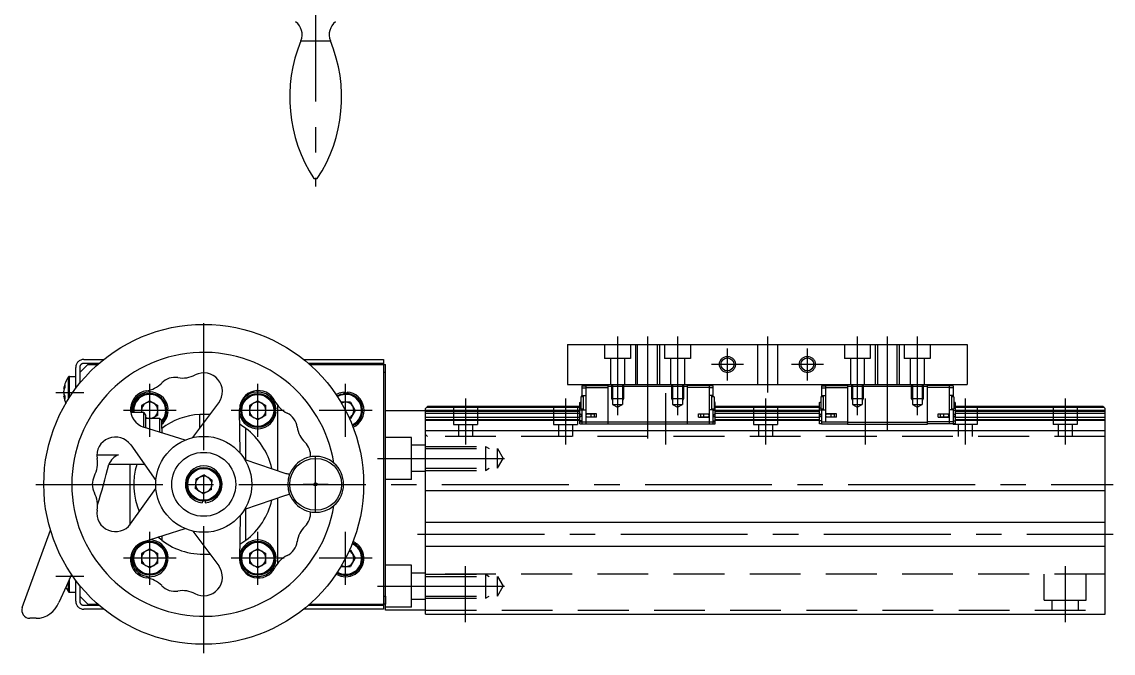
# Model space of a CAD drawing. Extents: x -77 to 457, y -54 to 311.
# Drawn here: x 183.9 to 456.9, y -42.2 to 115.7 of the extents above; entities that cross this region are included whole.
import ezdxf

# ---------------------------------------------------------------- set-up
doc = ezdxf.new("R2010")
doc.units = 0
for name, pattern in [('CENTER', [50.8, 31.75, -6.35, 6.35, -6.35]), ('DASHED', [19.05, 12.7, -6.35]), ('PHANTOM', [63.5, 31.75, -6.35, 6.35, -6.35, 6.35, -6.35])]:
    doc.linetypes.add(name, pattern=pattern)
doc.layers.get('0').update_dxf_attribs({"linetype": 'CONTINUOUS'})
doc.layers.add('CENTER', color=1, linetype='CENTER')

msp = doc.modelspace()

# ---------------------------------------------------------------- linework, layer by layer
at = {"color": 7, "linetype": 'CONTINUOUS'}
for p, q in [((253.7, 110.93), (261.08, 110.93)), ((256.97, 76.46), (257.8, 76.46)), ((320.39, 35), (420.39, 35)), ((320.39, 35), (320.39, 25)), ((420.39, 35), (420.39, 25)), ((200.39, 30), (198.39, 28)), ((198.39, 28), (198.39, 25.28)), ((200.39, 30), (202.93, 30)), ((255.85, 30), (274.39, 30)), ((274.39, 30), (274.39, -30)), ((274.39, 30), (274.89, 30)), ((274.89, 28), (274.39, 28)), ((274.89, -31.5), (274.89, 30)), ((195.55, 25.94), (195.55, 26.85)), ((195.55, 21.34), (195.55, 25.94)), ((195.84, 26.06), (195.84, 27)), ((195.84, 27), (197.39, 27)), ((195.84, 21.79), (195.84, 26.06)), ((320.39, 25), (420.39, 25)), ((323.94, 24.6), (323.94, 24.1)), ((323.94, 24.6), (324.94, 24.6)), ((324.94, 24.7), (324.94, 15.1)), ((324.94, 24.7), (330.44, 24.7)), ((330.44, 25), (330.44, 24.5)), ((350.34, 25), (350.34, 15)), ((355.84, 24.7), (350.34, 24.7)), ((355.84, 24.7), (355.84, 15.1)), ((356.84, 24.6), (355.84, 24.6)), ((356.84, 21.9), (356.84, 24.6)), ((383.94, 24.6), (384.94, 24.6)), ((383.94, 24.6), (383.94, 21.9)), ((384.94, 24.7), (384.94, 15.6)), ((384.94, 24.7), (390.44, 24.7)), ((390.44, 25), (390.44, 24.5)), ((410.34, 25), (410.34, 15)), ((415.84, 24.7), (410.34, 24.7)), ((415.84, 24.7), (415.84, 15.1)), ((416.84, 24.6), (415.84, 24.6)), ((416.84, 24.6), (416.84, 21.9)), ((194.37, 24), (194.37, 24.01)), ((194.37, 24), (194.37, 23.95)), ((194.37, 22.83), (194.37, 23.33)), ((194.37, 22.83), (194.37, 22.67)), ((194.37, 21.99), (194.37, 22.05)), ((264.56, 22.74), (264.53, 23.09)), ((265.22, 22.74), (265.25, 23.09)), ((323.74, 21.9), (323.74, 18.9)), ((324.34, 21.9), (323.74, 21.9)), ((323.94, 24.1), (323.94, 22.2)), ((323.94, 24.1), (324.94, 24.1)), ((323.94, 21.9), (323.94, 22.2)), ((323.94, 22.2), (324.94, 22.2)), ((324.34, 22.2), (324.34, 18.6)), ((324.94, 24.2), (330.44, 24.2)), ((330.44, 24.5), (330.44, 15.5)), ((350.34, 24.5), (330.44, 24.5)), ((355.84, 24.2), (350.34, 24.2)), ((356.84, 24.1), (355.84, 24.1)), ((356.84, 22.2), (355.84, 22.2)), ((356.44, 22.2), (356.44, 18.6)), ((357.04, 21.9), (356.44, 21.9)), ((357.04, 21.9), (357.04, 18.9)), ((383.74, 21.9), (383.74, 18.9)), ((384.34, 21.9), (383.74, 21.9)), ((383.94, 24.1), (384.94, 24.1)), ((383.94, 22.2), (384.94, 22.2)), ((384.34, 22.2), (384.34, 18.6)), ((384.94, 24.2), (390.44, 24.2)), ((390.44, 24.5), (390.44, 15.5)), ((410.34, 24.5), (390.44, 24.5)), ((415.84, 24.2), (410.34, 24.2)), ((416.84, 24.1), (415.84, 24.1)), ((416.84, 22.2), (415.84, 22.2)), ((416.44, 22.2), (416.44, 18.6)), ((417.04, 21.9), (416.44, 21.9)), ((417.04, 21.9), (417.04, 18.9)), ((215.89, 20.86), (213.85, 19.68)), ((213.85, 19.68), (213.85, 18)), ((215.89, 20.86), (217.93, 19.68)), ((217.93, 17.32), (217.93, 19.68)), ((226.64, 11.68), (233.13, 20.42)), ((242.89, 20.86), (240.85, 19.68)), ((240.85, 19.68), (240.85, 17.32)), ((242.89, 20.86), (244.93, 19.68)), ((244.93, 17.32), (244.93, 19.68)), ((247.89, 3.45), (247.89, 19.76)), ((266.07, 20.54), (263.71, 20.54)), ((266.07, 20.54), (267.25, 18.5)), ((285.39, 19.5), (284.89, 19)), ((323.44, 19.2), (285.09, 19.2)), ((323.44, 19.5), (285.39, 19.5)), ((323.44, 20.43), (323.74, 20.61)), ((323.44, 15.1), (323.44, 20.43)), ((323.44, 19.13), (323.74, 19.13)), ((357.34, 20.43), (357.04, 20.61)), ((357.34, 19.13), (357.04, 19.13)), ((357.34, 15.1), (357.34, 20.43)), ((383.44, 19.5), (357.34, 19.5)), ((383.44, 19.2), (357.34, 19.2)), ((383.44, 20.43), (383.74, 20.61)), ((383.44, 15.1), (383.44, 20.43)), ((383.44, 19.13), (383.74, 19.13)), ((417.34, 20.43), (417.04, 20.61)), ((417.34, 19.13), (417.04, 19.13)), ((417.34, 20.43), (417.34, 15.1)), ((454.39, 19.5), (417.34, 19.5)), ((454.69, 19.2), (417.34, 19.2)), ((454.39, 19.5), (454.89, 19)), ((214.39, 18), (211.15, 18)), ((214.39, 14.31), (214.39, 18)), ((214.39, 18), (214.89, 17.13)), ((214.89, 14.15), (214.89, 17.13)), ((215.27, 16.5), (214.89, 16.72)), ((218.39, 16.5), (214.89, 16.5)), ((217.93, 17.32), (216.51, 16.5)), ((218.39, 13.05), (218.39, 16.5)), ((218.39, 16.5), (218.89, 16)), ((220.13, 18.83), (220.47, 18.86)), ((220.13, 18.17), (220.47, 18.14)), ((230.95, 17.47), (228.39, 17.47)), ((228.39, 14.03), (228.39, 17.47)), ((238.48, 7.84), (238.36, 18.72)), ((242.89, 16.14), (240.85, 17.32)), ((244.93, 17.32), (242.89, 16.14)), ((247.13, 18.83), (247.47, 18.86)), ((247.13, 18.17), (247.47, 18.14)), ((265.85, 16.46), (266.07, 16.46)), ((267.25, 18.5), (266.07, 16.46)), ((274.89, 18.5), (284.89, 18.5)), ((284.89, -32.5), (284.89, 19)), ((323.44, 18.46), (284.89, 18.46)), ((323.44, 18.25), (284.89, 18.25)), ((323.44, 17.7), (284.89, 17.7)), ((323.44, 16.7), (284.89, 16.7)), ((323.94, 18.51), (323.44, 18.51)), ((323.94, 17.38), (323.44, 17.64)), ((323.94, 17.29), (323.44, 17.55)), ((323.94, 17.11), (323.44, 16.85)), ((323.94, 17.02), (323.44, 16.76)), ((323.74, 18.9), (324.34, 18.9)), ((323.94, 18.9), (323.94, 15.1)), ((323.94, 18.6), (324.94, 18.6)), ((323.94, 17.11), (323.94, 17.11)), ((327.64, 17.6), (324.94, 17.6)), ((327.64, 16.8), (324.94, 16.8)), ((327.14, 17.55), (325.29, 17.55)), ((325.29, 16.85), (327.14, 16.85)), ((325.74, 17.55), (325.74, 17.6)), ((325.74, 16.8), (325.74, 16.85)), ((326.2, 17.55), (326.2, 17.6)), ((326.2, 16.8), (326.2, 16.85)), ((326.34, 16.85), (326.34, 17.55)), ((327.14, 16.85), (327.14, 17.55)), ((327.64, 16.8), (327.64, 17.6)), ((353.14, 17.6), (355.84, 17.6)), ((353.14, 16.8), (353.14, 17.6)), ((353.14, 16.8), (355.84, 16.8)), ((355.49, 17.55), (353.64, 17.55)), ((353.64, 17.55), (353.64, 16.85)), ((353.64, 16.85), (355.49, 16.85)), ((354.44, 17.55), (354.44, 16.85)), ((354.58, 17.55), (354.58, 17.6)), ((354.58, 16.8), (354.58, 16.85)), ((355.04, 17.55), (355.04, 17.6)), ((355.04, 16.8), (355.04, 16.85)), ((356.84, 18.6), (355.84, 18.6)), ((356.44, 18.9), (357.04, 18.9)), ((356.84, 15.1), (356.84, 18.9)), ((356.84, 18.51), (357.34, 18.51)), ((356.84, 17.38), (357.34, 17.64)), ((356.84, 17.29), (357.34, 17.55)), ((356.84, 17.11), (356.84, 17.11)), ((356.84, 17.11), (357.34, 16.85)), ((356.84, 17.02), (357.34, 16.76)), ((383.44, 18.46), (357.34, 18.46)), ((383.44, 18.25), (357.34, 18.25)), ((383.44, 17.7), (357.34, 17.7)), ((383.44, 16.7), (357.34, 16.7)), ((383.94, 18.51), (383.44, 18.51)), ((383.44, 17.55), (383.44, 17.64)), ((383.94, 17.38), (383.44, 17.64)), ((383.94, 17.29), (383.44, 17.55)), ((383.94, 17.11), (383.44, 16.85)), ((383.94, 17.02), (383.44, 16.76)), ((383.44, 16.76), (383.44, 16.85)), ((383.74, 18.9), (384.34, 18.9)), ((383.94, 18.6), (383.94, 18.9)), ((383.94, 18.6), (384.94, 18.6)), ((383.94, 18.6), (383.94, 15.6)), ((383.94, 17.11), (383.94, 17.11)), ((387.64, 17.6), (384.94, 17.6)), ((387.64, 16.8), (384.94, 16.8)), ((387.14, 17.55), (385.29, 17.55)), ((385.29, 16.85), (387.14, 16.85)), ((385.74, 17.55), (385.74, 17.6)), ((385.74, 16.8), (385.74, 16.85)), ((386.2, 17.55), (386.2, 17.6)), ((386.2, 16.8), (386.2, 16.85)), ((386.34, 16.85), (386.34, 17.55)), ((387.14, 16.85), (387.14, 17.55)), ((387.64, 16.8), (387.64, 17.6)), ((413.14, 17.6), (415.84, 17.6)), ((413.14, 16.8), (413.14, 17.6)), ((413.14, 16.8), (415.84, 16.8)), ((415.49, 17.55), (413.64, 17.55)), ((413.64, 17.55), (413.64, 16.85)), ((413.64, 16.85), (415.49, 16.85)), ((414.44, 17.55), (414.44, 16.85)), ((414.58, 17.55), (414.58, 17.6)), ((414.58, 16.8), (414.58, 16.85)), ((415.04, 17.55), (415.04, 17.6)), ((415.04, 16.8), (415.04, 16.85)), ((416.84, 18.6), (415.84, 18.6)), ((416.44, 18.9), (417.04, 18.9)), ((416.84, 18.9), (416.84, 15.1)), ((416.84, 18.51), (417.34, 18.51)), ((416.84, 17.38), (417.34, 17.64)), ((416.84, 17.29), (417.34, 17.55)), ((416.84, 17.11), (416.84, 17.11)), ((416.84, 17.11), (417.34, 16.85)), ((416.84, 17.02), (417.34, 16.76)), ((454.89, 18.46), (417.34, 18.46)), ((454.89, 18.25), (417.34, 18.25)), ((454.89, 17.7), (417.34, 17.7)), ((417.34, 17.55), (417.34, 17.64)), ((417.34, 16.76), (417.34, 16.85)), ((454.89, 16.7), (417.34, 16.7)), ((454.89, -32.5), (454.89, 19)), ((224.74, 11.06), (214.36, 14.32)), ((218.89, 14), (218.89, 16)), ((218.89, 14), (218.89, 12.9)), ((239.89, 6.14), (239.89, 14)), ((323.44, 16.15), (284.89, 16.15)), ((323.44, 15.94), (284.89, 15.94)), ((323.94, 15.89), (323.44, 15.89)), ((323.44, 15.6), (357.34, 15.6)), ((323.44, 15.1), (357.34, 15.1)), ((330.44, 15.5), (330.44, 15)), ((356.84, 15.89), (357.34, 15.89)), ((383.44, 16.15), (357.34, 16.15)), ((383.44, 15.94), (357.34, 15.94)), ((383.94, 15.89), (383.44, 15.89)), ((383.94, 15.1), (383.44, 15.1)), ((383.94, 15.6), (383.94, 15.1)), ((383.94, 15.6), (384.94, 15.6)), ((383.94, 15.1), (384.94, 15.1)), ((384.94, 15.6), (390.44, 15.6)), ((384.94, 15.1), (390.44, 15.1)), ((410.34, 15.5), (390.44, 15.5)), ((390.44, 15.5), (390.44, 15)), ((410.34, 15), (390.44, 15)), ((416.84, 15.6), (410.34, 15.6)), ((417.34, 15.1), (410.34, 15.1)), ((416.84, 15.89), (417.34, 15.89)), ((454.89, 16.15), (417.34, 16.15)), ((454.89, 15.94), (417.34, 15.94)), ((284.89, 13.5), (454.89, 13.5)), ((211.13, 9.87), (217.43, 1)), ((202.66, 7.35), (208.03, 7.35)), ((239.65, 6.22), (249.96, 2.75)), ((214.59, 5), (205.69, 5)), ((210.89, 5), (210.89, -10.18)), ((227.41, 1.29), (227.29, -1.07)), ((229.51, 2.35), (227.41, 1.29)), ((229.51, 2.35), (231.49, 1.07)), ((231.37, -1.28), (231.49, 1.07)), ((211.11, -9.9), (217.43, -1)), ((229.26, -2.35), (227.29, -1.07)), ((231.37, -1.28), (229.26, -2.35)), ((284.89, -1.5), (454.89, -1.5)), ((229.06, -4.24), (229.03, -4.59)), ((229.72, -4.24), (229.75, -4.59)), ((239.65, -6.22), (249.97, -2.74)), ((247.89, -19.84), (247.89, -3.45)), ((238.48, -7.84), (238.36, -18.8)), ((239.89, -14), (239.89, -6.14)), ((284.89, -9.5), (454.89, -9.5)), ((184.01, -30.82), (191.06, -11.44)), ((214.27, -14.36), (224.74, -11.06)), ((218.89, -14), (217.91, -13.21)), ((218.89, -12.9), (218.89, -14)), ((226.64, -11.68), (233.13, -20.42)), ((215.89, -16.14), (213.85, -17.32)), ((215.89, -16.14), (217.93, -17.32)), ((238.4, -15), (239.89, -14)), ((242.89, -16.14), (240.85, -17.32)), ((242.89, -16.14), (244.93, -17.32)), ((284.89, -15.5), (454.89, -15.5)), ((213.85, -17.32), (213.85, -19.68)), ((217.93, -19.68), (217.93, -17.32)), ((220.13, -18.17), (220.47, -18.14)), ((220.13, -18.83), (220.47, -18.86)), ((240.85, -17.32), (240.85, -19.68)), ((244.93, -19.68), (244.93, -17.32)), ((247.13, -18.17), (247.47, -18.14)), ((247.13, -18.83), (247.47, -18.86)), ((266.07, -16.46), (265.85, -16.46)), ((266.07, -16.46), (267.25, -18.5)), ((267.25, -18.5), (266.07, -20.54)), ((215.89, -20.86), (213.85, -19.68)), ((217.93, -19.68), (215.89, -20.86)), ((242.89, -20.86), (240.85, -19.68)), ((244.93, -19.68), (242.89, -20.86)), ((263.71, -20.54), (266.07, -20.54)), ((195.55, -26.85), (195.55, -24.3)), ((195.84, -27), (195.84, -23.64)), ((195.84, -27), (197.39, -27)), ((198.39, -25.28), (198.39, -28)), ((198.39, -28), (200.39, -30)), ((200.39, -30), (202.93, -30)), ((255.85, -30), (274.39, -30)), ((274.39, -28), (274.89, -28)), ((274.89, -30), (274.39, -30)), ((274.89, -28), (274.89, -30)), ((284.89, -31.5), (274.89, -31.5)), ((284.89, -32.5), (454.89, -32.5)), ((187.47, -33.5), (185.89, -33.5))]:
    msp.add_line(p, q, dxfattribs=at)
at = {"color": 3, "linetype": 'DASHED'}
for p, q in [((329.64, 35), (329.64, 31.5)), ((336.14, 35), (336.14, 31.5)), ((337.39, 35), (337.39, 25)), ((337.93, 25), (337.93, 35)), ((342.85, 35), (342.85, 25)), ((343.39, 35), (343.39, 25)), ((344.64, 35), (344.64, 31.5)), ((351.14, 35), (351.14, 31.5)), ((367.89, 35), (367.89, 25)), ((372.89, 35), (372.89, 25)), ((389.64, 35), (389.64, 31.5)), ((396.14, 35), (396.14, 31.5)), ((397.39, 35), (397.39, 25)), ((397.93, 35), (397.93, 25)), ((402.85, 25), (402.85, 35)), ((403.39, 35), (403.39, 25)), ((404.64, 35), (404.64, 31.5)), ((411.14, 35), (411.14, 31.5)), ((336.14, 31.5), (329.64, 31.5)), ((331.14, 31.5), (331.14, 25)), ((334.64, 31.5), (334.64, 25)), ((351.14, 31.5), (344.64, 31.5)), ((346.14, 31.5), (346.14, 25)), ((349.64, 31.5), (349.64, 25)), ((396.14, 31.5), (389.64, 31.5)), ((391.14, 31.5), (391.14, 25)), ((394.64, 31.5), (394.64, 25)), ((411.14, 31.5), (404.64, 31.5)), ((406.14, 31.5), (406.14, 25)), ((409.64, 31.5), (409.64, 25)), ((331.39, 25), (331.39, 21.5)), ((331.66, 25), (331.66, 20)), ((334.12, 25), (334.12, 20)), ((334.39, 25), (334.39, 21.5)), ((346.39, 25), (346.39, 21.5)), ((346.66, 25), (346.66, 20)), ((349.12, 25), (349.12, 20)), ((349.39, 25), (349.39, 21.5)), ((391.39, 25), (391.39, 21.5)), ((391.66, 25), (391.66, 20)), ((394.12, 25), (394.12, 20)), ((394.39, 25), (394.39, 21.5)), ((406.39, 25), (406.39, 21.5)), ((406.66, 25), (406.66, 20)), ((409.12, 25), (409.12, 20)), ((409.39, 25), (409.39, 21.5)), ((291.89, 19.5), (291.89, 15)), ((297.89, 19.5), (297.89, 15)), ((316.89, 19.5), (316.89, 15)), ((322.89, 19.5), (322.89, 15)), ((331.39, 21.5), (331.66, 21.03)), ((331.39, 21.5), (334.39, 21.5)), ((331.66, 20), (334.12, 20)), ((331.66, 20), (332.89, 19.29)), ((332.89, 19.29), (334.12, 20)), ((334.39, 21.5), (334.12, 21.03)), ((346.39, 21.5), (346.66, 21.03)), ((346.39, 21.5), (349.39, 21.5)), ((346.66, 20), (347.89, 19.29)), ((346.66, 20), (349.12, 20)), ((347.89, 19.29), (349.12, 20)), ((349.39, 21.5), (349.12, 21.03)), ((366.89, 19.5), (366.89, 15)), ((372.89, 19.5), (372.89, 15)), ((391.39, 21.5), (391.66, 21.03)), ((391.39, 21.5), (394.39, 21.5)), ((391.66, 20), (394.12, 20)), ((391.66, 20), (392.89, 19.29)), ((392.89, 19.29), (394.12, 20)), ((394.39, 21.5), (394.12, 21.03)), ((406.39, 21.5), (406.66, 21.03)), ((406.39, 21.5), (409.39, 21.5)), ((406.66, 20), (409.12, 20)), ((406.66, 20), (407.89, 19.29)), ((407.89, 19.29), (409.12, 20)), ((409.39, 21.5), (409.12, 21.03)), ((422.89, 19.5), (422.89, 15)), ((441.89, 19.5), (441.89, 15)), ((447.89, 19.5), (447.89, 15)), ((291.89, 15), (297.89, 15)), ((293.14, 15), (293.14, 12)), ((296.64, 15), (296.64, 12)), ((316.89, 15), (322.89, 15)), ((318.14, 15), (318.14, 12)), ((321.64, 15), (321.64, 12)), ((366.89, 15), (372.89, 15)), ((368.14, 15), (368.14, 12)), ((371.64, 15), (371.64, 12)), ((416.89, 15.1), (416.89, 15)), ((422.89, 15), (416.89, 15)), ((418.14, 15), (418.14, 12)), ((421.64, 15), (421.64, 12)), ((447.89, 15), (441.89, 15)), ((443.14, 15), (443.14, 12)), ((446.64, 15), (446.64, 12)), ((281.39, 11.75), (274.89, 11.75)), ((281.39, 1.25), (281.39, 11.75)), ((284.89, 12.5), (285.39, 12)), ((454.89, 12), (284.89, 12)), ((284.89, 9.8), (281.39, 9.8)), ((284.89, 9.5), (299.89, 9.5)), ((284.89, 8.96), (302.89, 8.96)), ((299.89, 9.5), (299.89, 3.5)), ((299.89, 9.5), (300.83, 8.96)), ((302.89, 4.04), (302.89, 8.96)), ((302.89, 8.96), (304.31, 6.5)), ((302.89, 4.04), (304.31, 6.5)), ((284.89, 3.2), (281.39, 3.2)), ((284.89, 4.04), (302.89, 4.04)), ((284.89, 3.5), (299.89, 3.5)), ((299.89, 3.5), (300.83, 4.04)), ((281.39, 1.25), (274.89, 1.25)), ((281.39, -20.25), (274.89, -20.25)), ((281.39, -30.75), (281.39, -20.25)), ((284.89, -22.2), (281.39, -22.2)), ((454.89, -22.5), (284.89, -22.5)), ((284.89, -22.5), (299.89, -22.5)), ((284.89, -23.04), (302.89, -23.04)), ((299.89, -22.5), (300.83, -23.04)), ((299.89, -22.5), (299.89, -28.5)), ((302.89, -27.96), (302.89, -23.04)), ((302.89, -23.04), (304.31, -25.5)), ((439.64, -29), (439.64, -22.5)), ((450.14, -29), (450.14, -22.5)), ((302.89, -27.96), (304.31, -25.5)), ((284.89, -28.8), (281.39, -28.8)), ((284.89, -27.96), (302.89, -27.96)), ((284.89, -28.5), (299.89, -28.5)), ((299.89, -28.5), (300.83, -27.96)), ((439.64, -29), (450.14, -29)), ((441.59, -31.45), (441.59, -29)), ((448.19, -31.5), (448.19, -29)), ((281.39, -30.75), (274.89, -30.75)), ((284.89, -31.5), (454.89, -31.5))]:
    msp.add_line(p, q, dxfattribs=at)
at = {"color": 3, "linetype": 'PHANTOM'}
for p, q in [((199.39, 31.25), (204.42, 31.25)), ((203.22, 30.25), (199.39, 30.25)), ((254.36, 31.25), (274.39, 31.25)), ((274.39, 30.25), (255.56, 30.25)), ((274.39, 31.25), (274.39, 30.25)), ((274.39, 30.25), (274.39, 30)), ((197.39, 24), (197.39, 29.25)), ((198.39, 29.25), (198.39, 25.28)), ((197.39, -29.25), (197.39, -24)), ((198.39, -25.28), (198.39, -29.25)), ((274.39, -30), (274.39, -30.25)), ((199.39, -30.25), (203.22, -30.25)), ((204.42, -31.25), (199.39, -31.25)), ((274.39, -31.25), (254.36, -31.25)), ((255.56, -30.25), (274.39, -30.25)), ((274.39, -30.25), (274.39, -31.25))]:
    msp.add_line(p, q, dxfattribs=at)
at = {"color": 7, "linetype": 'CONTINUOUS', "flags": 128}
for points in [[(264.53, 23.09), (263.28, 22.81), (262.51, 22.43)], [(262.7, 22.14), (263.64, 22.56), (264.89, 22.75)], [(264.89, 22.5), (263.71, 22.32), (262.84, 21.93)], [(213.85, 18.5), (213.86, 18.23), (213.91, 18)], [(239.89, 14), (238.84, 14.73), (238.48, 14.95)], [(196.33, -22.52), (195.06, -25.39), (193.11, -29.55)]]:
    msp.add_lwpolyline(points, dxfattribs=at)
at = {"color": 7, "linetype": 'CONTINUOUS'}
for centre, radius in [((229.39, 0), 40), ((360.39, 30), 1.62), ((380.39, 30), 1.62), ((242.89, 18.5), 4.25), ((242.89, 18.5), 4), ((229.39, 0), 12), ((229.39, 0), 8), ((257.39, 0), 6.5), ((229.39, 0), 4.25), ((229.39, 0), 4), ((257.39, 0), 0.415), ((215.89, -18.5), 4.25), ((215.89, -18.5), 4), ((242.89, -18.5), 4.25), ((242.89, -18.5), 4)]:
    msp.add_circle(centre, radius, dxfattribs=at)
at = {"color": 3, "linetype": 'DASHED'}
for centre in [(360.39, 30), (380.39, 30)]:
    msp.add_circle(centre, 2, dxfattribs=at)
at = {"color": 7, "linetype": 'CONTINUOUS'}
for centre, radius, start, end in [((250, 112.46), 4, 337.5292, 53.3617), ((264.78, 112.46), 4, 126.6383, 202.4708), ((287.89, 96.79), 37, 157.5292, 213.3286), ((226.89, 96.79), 37, 326.6714, 22.4708), ((229.39, 0), 33, 9.2441, 350.7559), ((224.06, 33.63), 7.04, 260.6383, 297.0656), ((229.39, 23.2), 4.67, 323.3843, 117.1258), ((200.79, 23), 6.5, 143.6416, 171.0688), ((198.29, 23.3), 3.99, 157.0745, 169.8906), ((197.6, 24.52), 2.99, 173.6264, 186.3736), ((195.84, 26.64), 0.36, 90, 143.6416), ((214.01, 30.17), 6.87, 278.5486, 315.229), ((222.18, 22.17), 4.57, 80.8145, 135.6926), ((198.29, 22.63), 3.99, 157.0745, 169.8906), ((197.29, 23.45), 2.99, 192.0034, 206.6964), ((198.29, 23.37), 3.99, 190.1094, 202.9255), ((197.29, 22.67), 2.99, 192.0034, 206.6964), ((200.79, 23), 6.5, 188.9312, 204.9749), ((198.8, 21.72), 4.19, 174.6164, 185.3836), ((215.75, 18.77), 4.67, 98.8307, 252.6516), ((215.89, 18.5), 4.6, 4.5, 186.2401), ((215.89, 18.5), 4.25, 0, 186.7563), ((215.89, 18.5), 4, 0, 187.1808), ((243.02, 18.77), 4.67, 26.833, 180.6555), ((242.89, 18.5), 4.6, 4.5, 164.172), ((264.89, 18.5), 4.25, 294.0607, 90), ((264.89, 18.5), 4, 294.2136, 90), ((264.89, 18.5), 4.6, 293.8418, 85.5), ((215.89, 18.5), 2.04, 120, 180), ((215.89, 18.5), 2.04, 60, 120), ((215.89, 18.5), 2.04, 0, 60), ((242.89, 18.5), 2.04, 120, 180), ((242.89, 18.5), 2.04, 60, 120), ((242.89, 18.5), 2.04, 0, 60), ((253.35, 23.96), 6.89, 206.5865, 243.4154), ((264.89, 18.5), 2.04, 90, 119.8634), ((264.89, 18.5), 2.04, 30, 90), ((264.89, 18.5), 2.04, 330, 30), ((215.89, 18.5), 2.04, 240, 258.3592), ((215.89, 18.5), 2.04, 281.6408, 300), ((215.89, 18.5), 2.04, 300, 0), ((215.89, 18.5), 4, 318.5904, 0), ((215.89, 18.5), 4.25, 314.9009, 0), ((215.89, 18.5), 4.6, 310.7057, 355.5), ((229.39, 0), 17.5, 93.2758, 126.8699), ((242.89, 18.5), 4.6, 190.8209, 355.5), ((242.89, 18.5), 2.04, 180, 240), ((242.89, 18.5), 2.04, 240, 300), ((242.89, 18.5), 2.04, 300, 0), ((248.15, 13.63), 4.68, 8.4185, 63.068), ((264.89, 18.5), 2.04, 295.1871, 330), ((325.29, 17.2), 0.35, 90, 180), ((325.29, 17.2), 0.35, 180, 270), ((355.49, 17.2), 0.35, 0, 90), ((355.49, 17.2), 0.35, 270, 0), ((385.29, 17.2), 0.35, 90, 180), ((385.29, 17.2), 0.35, 180, 270), ((415.49, 17.2), 0.35, 270, 90), ((229.39, 0), 17.5, 13.1103, 53.1301), ((259.58, 15.38), 6.89, 188.5715, 225.4282), ((207.32, 7.17), 4.67, 35.3893, 189.1183), ((251.45, 7.17), 4.67, 356.4765, 44.9314), ((195.9, 5.3), 6.91, 332.6368, 9.3707), ((209.43, 3.6), 4, 110.5, 160), ((257.39, 0), 7, 49.2272, 310.7728), ((31.13, 48.95), 180, 342.505, 345.8569), ((229.39, 0), 17.5, 163.3985, 202.8664), ((229.39, 0), 4.6, 274.5, 265.5), ((360.26, 481.3), 491.1, 257.021, 257.129), ((257.39, 0), 7, 310.7728, 49.2272), ((257.39, 0), 7, 310.7728, 49.2272), ((206.18, 0), 4.66, 153.4685, 207.1581), ((229.39, 0), 2.04, 116.9754, 176.9754), ((229.39, 0), 2.04, 176.9754, 236.9754), ((229.39, 0), 2.04, 56.9754, 116.9754), ((229.39, 0), 2.04, 356.9754, 56.9754), ((195.9, -5.3), 6.91, 350.6019, 27.3359), ((229.39, 0), 2.04, 236.9754, 296.9754), ((229.39, 0), 2.04, 296.9754, 356.9754), ((251.45, -7.15), 4.64, 97.2757, 108.6388), ((229.39, 0), 17.5, 306.8699, 347.0112), ((207.32, -7.17), 4.67, 170.8741, 324.2413), ((251.45, -7.17), 4.67, 315.0686, 3.5235), ((259.58, -15.38), 6.89, 134.5718, 171.4285), ((215.74, -18.78), 4.66, 108.4881, 261.2179), ((215.89, -18.5), 4.6, 143.8379, 355.5), ((215.89, -18.5), 4.6, 4.5, 92.1956), ((229.39, 0), 17.5, 233.1301, 275.0114), ((242.89, -18.5), 4.6, 4.5, 169.0621), ((248.15, -13.63), 4.68, 296.932, 351.5815), ((264.89, -18.5), 4.6, 238.7914, 66.1582), ((264.89, -18.5), 4.25, 239.0102, 65.9393), ((264.89, -18.5), 4, 239.1631, 65.7864), ((215.89, -18.5), 2.04, 120, 180), ((215.89, -18.5), 2.04, 180, 240), ((215.89, -18.5), 2.04, 60, 120), ((215.89, -18.5), 2.04, 0, 60), ((215.89, -18.5), 2.04, 300, 0), ((243.03, -18.77), 4.66, 180.2916, 333.159), ((242.89, -18.5), 4.6, 196.6251, 355.5), ((242.89, -18.5), 2.04, 120, 180), ((242.89, -18.5), 2.04, 180, 240), ((242.89, -18.5), 2.04, 60, 120), ((242.89, -18.5), 2.04, 0, 60), ((242.89, -18.5), 2.04, 300, 0), ((253.35, -23.96), 6.89, 116.5846, 153.4135), ((264.89, -18.5), 2.04, 30, 64.8129), ((264.89, -18.5), 2.04, 330, 30), ((215.89, -18.5), 2.04, 240, 300), ((229.39, -23.2), 4.67, 241.8595, 36.5902), ((242.89, -18.5), 2.04, 240, 300), ((264.89, -18.5), 2.04, 240.1366, 270), ((264.89, -18.5), 2.04, 270, 330), ((214.01, -30.17), 6.87, 44.771, 81.4514), ((200.79, -23), 6.5, 205.0209, 216.3584), ((195.84, -26.64), 0.36, 216.3584, 270), ((222.18, -22.17), 4.57, 224.3074, 279.1855), ((224.06, -33.63), 7.04, 62.9344, 99.3617), ((187.47, -27.5), 6, 270, 340), ((185.89, -31.5), 2, 160, 270)]:
    msp.add_arc(centre, radius, start, end, dxfattribs=at)
at = {"color": 3, "linetype": 'PHANTOM'}
for centre, radius, start, end in [((199.39, 29.25), 2, 90, 180), ((199.39, 29.25), 1, 90, 180), ((199.39, -29.25), 2, 180, 270), ((199.39, -29.25), 1, 180, 270)]:
    msp.add_arc(centre, radius, start, end, dxfattribs=at)
at = {"layer": 'CENTER', "color": 1, "linetype": 'CENTER'}
for p, q in [((257.39, 127.46), (257.39, 74.46)), ((229.39, -42.22), (229.39, 41.69)), ((332.89, 37), (332.89, 17.29)), ((340.39, 37), (340.39, 11.5)), ((347.89, 37), (347.89, 17.29)), ((370.39, 37), (370.39, 23)), ((392.89, 37), (392.89, 17.29)), ((400.39, 37), (400.39, 13.5)), ((407.89, 37), (407.89, 17.29)), ((360.39, 26), (360.39, 34)), ((380.39, 26), (380.39, 34)), ((364.39, 30), (356.39, 30)), ((384.39, 30), (376.39, 30)), ((215.89, 11.9), (215.89, 25.1)), ((242.89, 11.9), (242.89, 25.1)), ((264.89, 11.9), (264.89, 25.1)), ((192.37, 23), (199.39, 23)), ((344.89, 22.81), (344.89, 10)), ((294.89, 21.5), (294.89, 10)), ((319.89, 21.5), (319.89, 10)), ((369.89, 21.5), (369.89, 10)), ((394.89, 21.5), (394.89, 10)), ((419.89, 21.5), (419.89, 10)), ((419.89, 21.5), (419.89, 10)), ((444.89, 21.5), (444.89, 10)), ((222.49, 18.5), (209.29, 18.5)), ((249.49, 18.5), (236.29, 18.5)), ((271.49, 18.5), (258.29, 18.5)), ((257.39, -7), (257.39, 7)), ((272.89, 6.5), (306.31, 6.5)), ((187.39, 0), (456.89, 0)), ((260.53, 0), (254.24, 0)), ((215.89, -25.1), (215.89, -11.9)), ((242.89, -25.1), (242.89, -11.9)), ((264.89, -25.1), (264.89, -11.9)), ((282.89, -12.5), (456.89, -12.5)), ((222.49, -18.5), (209.29, -18.5)), ((249.49, -18.5), (236.29, -18.5)), ((271.49, -18.5), (258.29, -18.5)), ((294.89, -34.5), (294.89, -20.5)), ((444.89, -20.5), (444.89, -34.5)), ((192.37, -23), (199.39, -23)), ((272.89, -25.5), (306.31, -25.5))]:
    msp.add_line(p, q, dxfattribs=at)

doc.saveas('drawing.dxf')
